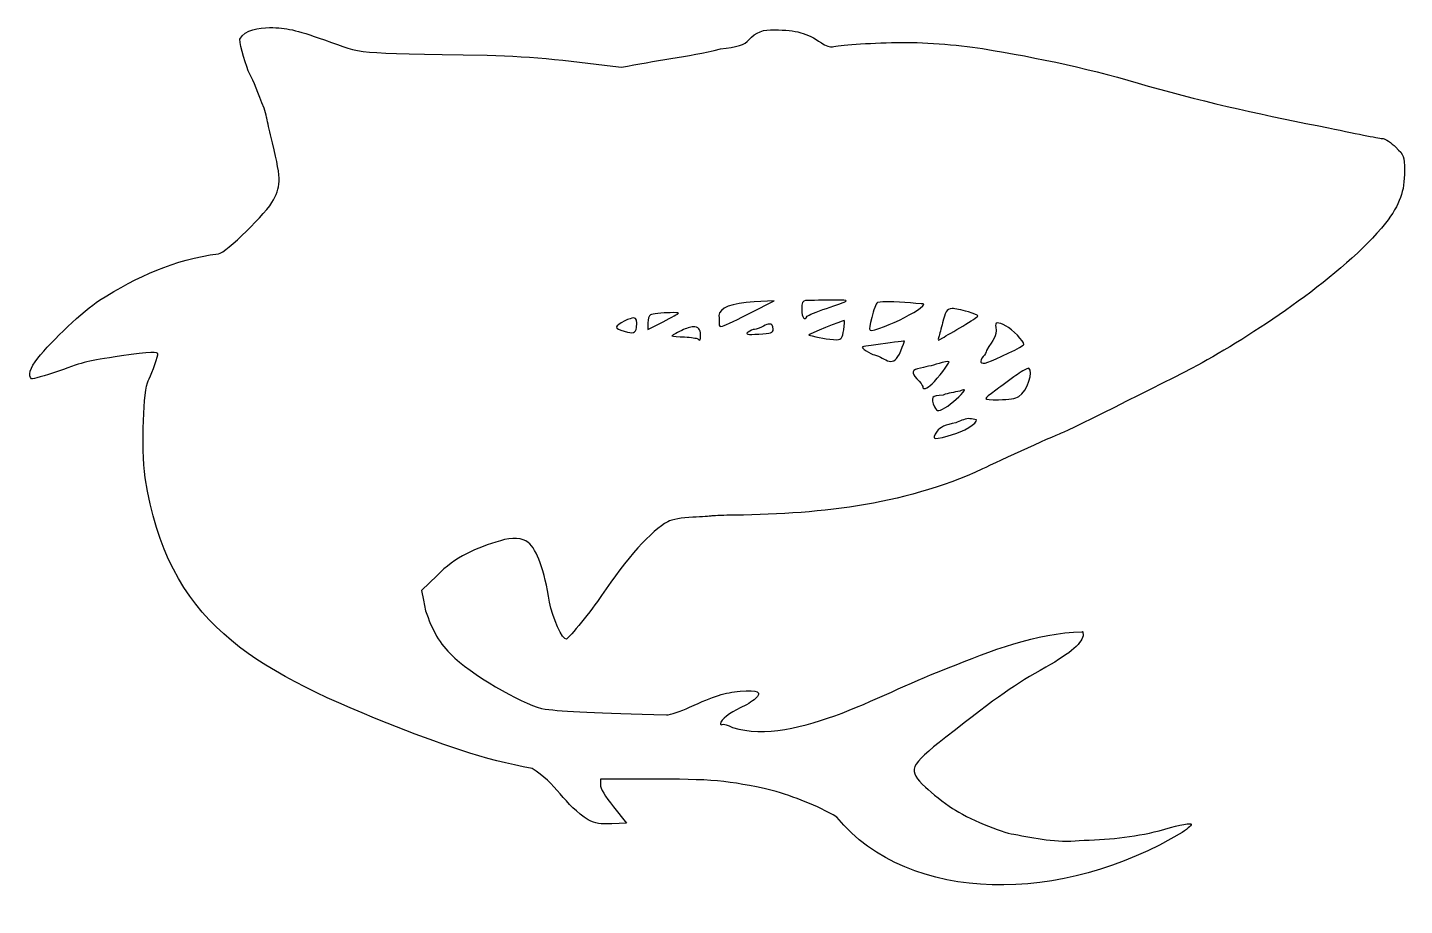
# Model space of a CAD drawing. Header units: centimetres. Extents: x -8.1 to 8.5, y -13.9 to 9.1.
# Drawn here: x -8.06 to 8.5, y -1.48 to 9.08 of the extents above; entities that cross this region are included whole.
import ezdxf

# ---------------------------------------------------------------- set-up
doc = ezdxf.new("R2010")
doc.units = ezdxf.units.CM
doc.header["$MEASUREMENT"] = 0
doc.layers.add('Layer 1', color=7, linetype='Continuous')

msp = doc.modelspace()

# ---------------------------------------------------------------- linework, layer by layer
at = {"layer": 'Layer 1'}
for points, knots in [([(-5.50541, 8.93531), (-5.50286, 8.8537), (-5.43104, 8.60166), (-5.38552, 8.51445), (-5.38552, 8.51445), (-5.34349, 8.43392), (-5.28295, 8.28829), (-5.21437, 8.10435), (-5.21437, 8.10435), (-5.20352, 8.07524), (-5.19004, 8.02762), (-5.1846, 7.99852), (-5.1846, 7.99852), (-5.17916, 7.96941), (-5.15769, 7.87416), (-5.13665, 7.78685), (-5.13665, 7.78685), (-5.00612, 7.2453), (-5.00383, 7.19504), (-5.10027, 7.00219), (-5.10027, 7.00219), (-5.17461, 6.85353), (-5.67663, 6.36269), (-5.76173, 6.35562), (-5.76173, 6.35562), (-6.30762, 6.28113), (-6.72116, 6.08856), (-7.19544, 5.79503), (-7.19544, 5.79503), (-7.3848, 5.67028), (-7.76775, 5.31042), (-7.93627, 5.09885), (-7.93627, 5.09885), (-8.02967, 4.98158), (-8.0593, 4.88218), (-8.00986, 4.85163), (-8.00986, 4.85163), (-7.99688, 4.84361), (-7.85213, 4.88519), (-7.68822, 4.9434), (-7.68822, 4.9434), (-7.34932, 5.06378), (-7.36345, 5.06013), (-6.93003, 5.12531), (-6.93003, 5.12531), (-6.58524, 5.17716), (-6.48237, 5.1807), (-6.49181, 5.14019), (-6.49181, 5.14019), (-6.50726, 5.07389), (-6.58164, 4.87131), (-6.60674, 4.82765), (-6.60674, 4.82765), (-6.66715, 4.72256), (-6.68983, 4.04021), (-6.6456, 3.65935), (-6.6456, 3.65935), (-6.37124, 1.92986), (-5.36833, 1.36583), (-3.73353, 0.70924), (-3.73353, 0.70924), (-3.12603, 0.46739), (-2.55487, 0.26296), (-1.99059, 0.16354), (-1.99059, 0.16354), (-1.71287, -0.00136), (-1.59126, -0.28221), (-1.31507, -0.4541), (-1.31507, -0.4541), (-1.22864, -0.49819), (-1.16669, -0.50816), (-1.02982, -0.50205), (-1.02982, -0.50205), (-1.02982, -0.50205), (-0.85536, -0.49461), (-0.85536, -0.49461), (-0.85536, -0.49461), (-0.85536, -0.49461), (-1.01245, -0.29617), (-1.01245, -0.29617), (-1.01245, -0.29617), (-1.11172, -0.17079), (-1.16932, -0.07339), (-1.16872, -0.03159), (-1.16872, -0.03159), (-1.16872, -0.03159), (-1.16707, 0.03456), (-1.16707, 0.03456), (-1.16707, 0.03456), (-1.16707, 0.03456), (-0.59077, 0.03538), (-0.59077, 0.03538), (-0.59077, 0.03538), (0.17455, 0.03676), (0.359, 0.02058), (0.89668, -0.09939), (0.89668, -0.09939), (1.16597, -0.17939), (1.43412, -0.27679), (1.67555, -0.42268), (1.67555, -0.42268), (2.54932, -1.48417), (4.40122, -1.46917), (5.82785, -0.6054), (5.82785, -0.6054), (5.90826, -0.55405), (5.95496, -0.50942), (5.93534, -0.50288), (5.93534, -0.50288), (5.90309, -0.49213), (5.74307, -0.52697), (5.55335, -0.58556), (5.55335, -0.58556), (5.23745, -0.66465), (4.91603, -0.69464), (4.59092, -0.70132), (4.59092, -0.70132), (4.32079, -0.73563), (4.06456, -0.67123), (3.80296, -0.62773), (3.80296, -0.62773), (3.65416, -0.60737), (3.24809, -0.43561), (3.06626, -0.31602), (3.06626, -0.31602), (2.9644, -0.24902), (2.81855, -0.13459), (2.74215, -0.06218), (2.74215, -0.06218), (2.52316, 0.14535), (2.54166, 0.19052), (2.98689, 0.53975), (2.98689, 0.53975), (3.62926, 1.04359), (3.80909, 1.1696), (4.19074, 1.38311), (4.19074, 1.38311), (4.4894, 1.55018), (4.64139, 1.68367), (4.63805, 1.77585), (4.63805, 1.77585), (4.6369, 1.80755), (4.63118, 1.82168), (4.62482, 1.80644), (4.62482, 1.80644), (4.07343, 1.79703), (3.52365, 1.57586), (3.01335, 1.37236), (3.01335, 1.37236), (2.29869, 1.11708), (1.19059, 0.42114), (0.42208, 0.65633), (0.42208, 0.65633), (0.3651, 0.68421), (0.30855, 0.70104), (0.29641, 0.69353), (0.29641, 0.69353), (0.28427, 0.68603), (0.27491, 0.69058), (0.27491, 0.70346), (0.27491, 0.70346), (0.27491, 0.74555), (0.39187, 0.83831), (0.51303, 0.89197), (0.51303, 0.89197), (0.57834, 0.9209), (0.65994, 0.97005), (0.69411, 1.00194), (0.69411, 1.00194), (0.78126, 1.08328), (0.72784, 1.10989), (0.51303, 1.09206), (0.51303, 1.09206), (0.32434, 1.07641), (0.20386, 1.0385), (-0.09551, 0.89941), (-0.09551, 0.89941), (-0.20465, 0.84871), (-0.32966, 0.80814), (-0.37332, 0.80929), (-0.37332, 0.80929), (-1.20538, 0.83121), (-1.61103, 0.84987), (-1.83266, 0.87709), (-1.83266, 0.87709), (-2.04199, 0.9028), (-2.63841, 1.24013), (-2.92076, 1.49225), (-2.92076, 1.49225), (-3.07425, 1.6293), (-3.18143, 1.79742), (-3.25645, 2.01893), (-3.25645, 2.01893), (-3.27866, 2.07319), (-3.28638, 2.13112), (-3.29697, 2.18843), (-3.29697, 2.18843), (-3.29697, 2.18843), (-3.31846, 2.30501), (-3.31846, 2.30501), (-3.31846, 2.30501), (-3.31846, 2.30501), (-3.13243, 2.48609), (-3.13243, 2.48609), (-3.13243, 2.48609), (-2.92175, 2.70566), (-2.65519, 2.82032), (-2.37175, 2.90363), (-2.37175, 2.90363), (-2.23584, 2.94467), (-2.10112, 2.93663), (-2.03689, 2.88296), (-2.03689, 2.88296), (-1.92874, 2.7926), (-1.8435, 2.55477), (-1.77892, 2.16445), (-1.77892, 2.16445), (-1.74827, 1.97917), (-1.62293, 1.70268), (-1.578, 1.72045), (-1.578, 1.72045), (-1.54187, 1.73474), (-1.27139, 2.06911), (-1.15467, 2.24383), (-1.15467, 2.24383), (-0.86089, 2.68356), (-0.54692, 3.03397), (-0.35926, 3.13101), (-0.35926, 3.13101), (-0.30304, 3.16008), (-0.19183, 3.18057), (-0.05747, 3.18641), (-0.05747, 3.18641), (0.05955, 3.19149), (0.15585, 3.19699), (0.15585, 3.19881), (0.15585, 3.19881), (0.15585, 3.20062), (0.24514, 3.20542), (0.35428, 3.20956), (0.35428, 3.20956), (1.4208, 3.21938), (2.44766, 3.31329), (3.42758, 3.76601), (3.42758, 3.76601), (3.61103, 3.85583), (4.37188, 4.20174), (4.38587, 4.20174), (4.38587, 4.20174), (4.41199, 4.20174), (5.86683, 4.92923), (6.06928, 5.04345), (6.06928, 5.04345), (6.727, 5.40867), (7.76015, 6.09003), (8.27525, 6.72107), (8.27525, 6.72107), (8.45112, 6.95521), (8.50345, 7.09956), (8.50345, 7.35442), (8.50345, 7.35442), (8.50345, 7.53004), (8.50002, 7.53857), (8.4001, 7.63554), (8.4001, 7.63554), (8.34345, 7.69052), (8.27499, 7.7376), (8.24796, 7.73972), (8.24796, 7.73972), (8.20773, 7.74287), (7.98499, 7.78637), (7.59064, 7.8687), (7.59064, 7.8687), (6.86608, 8.01227), (6.14191, 8.16536), (5.42105, 8.37141), (5.42105, 8.37141), (4.76798, 8.56905), (4.10239, 8.71385), (3.42924, 8.82203), (3.42924, 8.82203), (3.11317, 8.87176), (2.69258, 8.90211), (2.40067, 8.89645), (2.40067, 8.89645), (2.04734, 8.88959), (1.6979, 8.86576), (1.6218, 8.84353), (1.6218, 8.84353), (1.59871, 8.83678), (1.53917, 8.85881), (1.48951, 8.89231), (1.48951, 8.89231), (1.31168, 9.01227), (1.19281, 9.04488), (0.92396, 9.04858), (0.92396, 9.04858), (0.79467, 9.05718), (0.70097, 9.01942), (0.61639, 8.92786), (0.61639, 8.92786), (0.57179, 8.87117), (0.47283, 8.83931), (0.27491, 8.8179), (0.27491, 8.8179), (-0.11786, 8.72309), (-0.52006, 8.67854), (-0.91572, 8.59796), (-0.91572, 8.59796), (-1.46085, 8.66792), (-1.97535, 8.73114), (-2.52967, 8.74266), (-2.52967, 8.74266), (-4.19094, 8.772), (-3.99521, 8.75404), (-4.48759, 8.92621), (-4.48759, 8.92621), (-4.85157, 9.05349), (-4.92884, 9.07055), (-5.14988, 9.07587), (-5.14988, 9.07587), (-5.27009, 9.07178), (-5.44794, 9.05736), (-5.50541, 8.93531)], [0, 0, 0, 0, 0.01219512, 0.01219512, 0.01219512, 0.01219512, 0.02439024, 0.02439024, 0.02439024, 0.02439024, 0.03658537, 0.03658537, 0.03658537, 0.03658537, 0.04878049, 0.04878049, 0.04878049, 0.04878049, 0.06097561, 0.06097561, 0.06097561, 0.06097561, 0.07317073, 0.07317073, 0.07317073, 0.07317073, 0.08536585, 0.08536585, 0.08536585, 0.08536585, 0.09756098, 0.09756098, 0.09756098, 0.09756098, 0.1097561, 0.1097561, 0.1097561, 0.1097561, 0.12195122, 0.12195122, 0.12195122, 0.12195122, 0.13414634, 0.13414634, 0.13414634, 0.13414634, 0.14634146, 0.14634146, 0.14634146, 0.14634146, 0.15853659, 0.15853659, 0.15853659, 0.15853659, 0.17073171, 0.17073171, 0.17073171, 0.17073171, 0.18292683, 0.18292683, 0.18292683, 0.18292683, 0.19512195, 0.19512195, 0.19512195, 0.19512195, 0.20731707, 0.20731707, 0.20731707, 0.20731707, 0.2195122, 0.2195122, 0.2195122, 0.2195122, 0.23170732, 0.23170732, 0.23170732, 0.23170732, 0.24390244, 0.24390244, 0.24390244, 0.24390244, 0.25609756, 0.25609756, 0.25609756, 0.25609756, 0.26829268, 0.26829268, 0.26829268, 0.26829268, 0.2804878, 0.2804878, 0.2804878, 0.2804878, 0.29268293, 0.29268293, 0.29268293, 0.29268293, 0.30487805, 0.30487805, 0.30487805, 0.30487805, 0.31707317, 0.31707317, 0.31707317, 0.31707317, 0.32926829, 0.32926829, 0.32926829, 0.32926829, 0.34146341, 0.34146341, 0.34146341, 0.34146341, 0.35365854, 0.35365854, 0.35365854, 0.35365854, 0.36585366, 0.36585366, 0.36585366, 0.36585366, 0.37804878, 0.37804878, 0.37804878, 0.37804878, 0.3902439, 0.3902439, 0.3902439, 0.3902439, 0.40243902, 0.40243902, 0.40243902, 0.40243902, 0.41463415, 0.41463415, 0.41463415, 0.41463415, 0.42682927, 0.42682927, 0.42682927, 0.42682927, 0.43902439, 0.43902439, 0.43902439, 0.43902439, 0.45121951, 0.45121951, 0.45121951, 0.45121951, 0.46341463, 0.46341463, 0.46341463, 0.46341463, 0.47560976, 0.47560976, 0.47560976, 0.47560976, 0.48780488, 0.48780488, 0.48780488, 0.48780488, 0.5, 0.5, 0.5, 0.5, 0.51219512, 0.51219512, 0.51219512, 0.51219512, 0.52439024, 0.52439024, 0.52439024, 0.52439024, 0.53658537, 0.53658537, 0.53658537, 0.53658537, 0.54878049, 0.54878049, 0.54878049, 0.54878049, 0.56097561, 0.56097561, 0.56097561, 0.56097561, 0.57317073, 0.57317073, 0.57317073, 0.57317073, 0.58536585, 0.58536585, 0.58536585, 0.58536585, 0.59756098, 0.59756098, 0.59756098, 0.59756098, 0.6097561, 0.6097561, 0.6097561, 0.6097561, 0.62195122, 0.62195122, 0.62195122, 0.62195122, 0.63414634, 0.63414634, 0.63414634, 0.63414634, 0.64634146, 0.64634146, 0.64634146, 0.64634146, 0.65853659, 0.65853659, 0.65853659, 0.65853659, 0.67073171, 0.67073171, 0.67073171, 0.67073171, 0.68292683, 0.68292683, 0.68292683, 0.68292683, 0.69512195, 0.69512195, 0.69512195, 0.69512195, 0.70731707, 0.70731707, 0.70731707, 0.70731707, 0.7195122, 0.7195122, 0.7195122, 0.7195122, 0.73170732, 0.73170732, 0.73170732, 0.73170732, 0.74390244, 0.74390244, 0.74390244, 0.74390244, 0.75609756, 0.75609756, 0.75609756, 0.75609756, 0.76829268, 0.76829268, 0.76829268, 0.76829268, 0.7804878, 0.7804878, 0.7804878, 0.7804878, 0.79268293, 0.79268293, 0.79268293, 0.79268293, 0.80487805, 0.80487805, 0.80487805, 0.80487805, 0.81707317, 0.81707317, 0.81707317, 0.81707317, 0.82926829, 0.82926829, 0.82926829, 0.82926829, 0.84146341, 0.84146341, 0.84146341, 0.84146341, 0.85365854, 0.85365854, 0.85365854, 0.85365854, 0.86585366, 0.86585366, 0.86585366, 0.86585366, 0.87804878, 0.87804878, 0.87804878, 0.87804878, 0.8902439, 0.8902439, 0.8902439, 0.8902439, 0.90243902, 0.90243902, 0.90243902, 0.90243902, 0.91463415, 0.91463415, 0.91463415, 0.91463415, 0.92682927, 0.92682927, 0.92682927, 0.92682927, 0.93902439, 0.93902439, 0.93902439, 0.93902439, 0.95121951, 0.95121951, 0.95121951, 0.95121951, 0.96341463, 0.96341463, 0.96341463, 0.96341463, 0.97560976, 0.97560976, 0.97560976, 0.97560976, 1, 1, 1, 1]), ([(1.66066, 5.79834), (1.74799, 5.79753), (1.79657, 5.79371), (1.78882, 5.78676), (1.78882, 5.78676), (1.7783, 5.77733), (1.67143, 5.73763), (1.55152, 5.69829), (1.55152, 5.69829), (1.43162, 5.65896), (1.32665, 5.61579), (1.31836, 5.60238), (1.31836, 5.60238), (1.28391, 5.54665), (1.25387, 5.58442), (1.25387, 5.68341), (1.25387, 5.68341), (1.25387, 5.76589), (1.26409, 5.78951), (1.30017, 5.7909), (1.30017, 5.7909), (1.44737, 5.79656), (1.57334, 5.79915), (1.66066, 5.79834)], [0, 0, 0, 0, 0.14285714, 0.14285714, 0.14285714, 0.14285714, 0.28571429, 0.28571429, 0.28571429, 0.28571429, 0.42857143, 0.42857143, 0.42857143, 0.42857143, 0.57142857, 0.57142857, 0.57142857, 0.57142857, 0.71428571, 0.71428571, 0.71428571, 0.71428571, 1, 1, 1, 1]), ([(-0.32784, 5.6462), (-0.27184, 5.6479), (-0.2278, 5.64592), (-0.2278, 5.63959), (-0.2278, 5.63959), (-0.2278, 5.63485), (-0.31114, 5.58919), (-0.41301, 5.53789), (-0.41301, 5.53789), (-0.41301, 5.53789), (-0.59822, 5.44446), (-0.59822, 5.44446), (-0.59822, 5.44446), (-0.59822, 5.44446), (-0.59822, 5.52301), (-0.59822, 5.52301), (-0.59822, 5.52301), (-0.59822, 5.56599), (-0.58451, 5.60931), (-0.56762, 5.61975), (-0.56762, 5.61975), (-0.54877, 5.6314), (-0.42119, 5.64337), (-0.32784, 5.6462)], [0, 0, 0, 0, 0.14285714, 0.14285714, 0.14285714, 0.14285714, 0.28571429, 0.28571429, 0.28571429, 0.28571429, 0.42857143, 0.42857143, 0.42857143, 0.42857143, 0.57142857, 0.57142857, 0.57142857, 0.57142857, 0.71428571, 0.71428571, 0.71428571, 0.71428571, 1, 1, 1, 1]), ([(0.92314, 5.79007), (0.92314, 5.79007), (0.64533, 5.64786), (0.64533, 5.64786), (0.64533, 5.64786), (0.49253, 5.56971), (0.33763, 5.49644), (0.30137, 5.48497), (0.30137, 5.48497), (0.23597, 5.45805), (0.26976, 5.54528), (0.25507, 5.61065), (0.25507, 5.61065), (0.26501, 5.70462), (0.40598, 5.75972), (0.68088, 5.77602), (0.68088, 5.77602), (0.68088, 5.77602), (0.92314, 5.79007), (0.92314, 5.79007)], [0, 0, 0, 0, 0.16666667, 0.16666667, 0.16666667, 0.16666667, 0.33333333, 0.33333333, 0.33333333, 0.33333333, 0.5, 0.5, 0.5, 0.5, 0.66666667, 0.66666667, 0.66666667, 0.66666667, 1, 1, 1, 1]), ([(2.69171, 5.75369), (2.73498, 5.75187), (2.73325, 5.74595), (2.67848, 5.7016), (2.67848, 5.7016), (2.60314, 5.6406), (2.39353, 5.53261), (2.24771, 5.48001), (2.24771, 5.48001), (2.04322, 5.40625), (2.04897, 5.4025), (2.09475, 5.58667), (2.09475, 5.58667), (2.11705, 5.67642), (2.14842, 5.75808), (2.1642, 5.76857), (2.1642, 5.76857), (2.33805, 5.79173), (2.51702, 5.76328), (2.69171, 5.75369)], [0, 0, 0, 0, 0.16666667, 0.16666667, 0.16666667, 0.16666667, 0.33333333, 0.33333333, 0.33333333, 0.33333333, 0.5, 0.5, 0.5, 0.5, 0.66666667, 0.66666667, 0.66666667, 0.66666667, 1, 1, 1, 1]), ([(3.06213, 5.69499), (3.10307, 5.69582), (3.16389, 5.68027), (3.25809, 5.65447), (3.25809, 5.65447), (3.31993, 5.63753), (3.37053, 5.61615), (3.37053, 5.60652), (3.37053, 5.60652), (3.37053, 5.59688), (3.29017, 5.54256), (3.19194, 5.4858), (3.19194, 5.4858), (3.09371, 5.42905), (2.98433, 5.36471), (2.94968, 5.34276), (2.94968, 5.34276), (2.89068, 5.30538), (2.88756, 5.30599), (2.90173, 5.35434), (2.90173, 5.35434), (2.91004, 5.38273), (2.93119, 5.45918), (2.94803, 5.52466), (2.94803, 5.52466), (2.97937, 5.64652), (2.99389, 5.6936), (3.06213, 5.69499)], [0, 0, 0, 0, 0.125, 0.125, 0.125, 0.125, 0.25, 0.25, 0.25, 0.25, 0.375, 0.375, 0.375, 0.375, 0.5, 0.5, 0.5, 0.5, 0.625, 0.625, 0.625, 0.625, 0.75, 0.75, 0.75, 0.75, 1, 1, 1, 1]), ([(-0.76937, 5.58254), (-0.73123, 5.58224), (-0.7241, 5.54677), (-0.73547, 5.46926), (-0.73547, 5.46926), (-0.74593, 5.3979), (-0.77063, 5.39015), (-0.88182, 5.42214), (-0.88182, 5.42214), (-1.00731, 5.45823), (-1.00582, 5.48313), (-0.87437, 5.54699), (-0.87437, 5.54699), (-0.82615, 5.57041), (-0.79225, 5.58272), (-0.76937, 5.58254)], [0, 0, 0, 0, 0.2, 0.2, 0.2, 0.2, 0.4, 0.4, 0.4, 0.4, 0.6, 0.6, 0.6, 0.6, 1, 1, 1, 1]), ([(-0.05251, 5.47505), (0.00662, 5.47767), (0.03678, 5.44544), (0.03678, 5.37831), (0.03678, 5.37831), (0.03678, 5.31028), (0.03056, 5.30186), (0.00206, 5.33036), (0.00206, 5.33036), (-0.00733, 5.33975), (-0.07833, 5.35064), (-0.15504, 5.35434), (-0.15504, 5.35434), (-0.23175, 5.35803), (-0.2999, 5.3633), (-0.30717, 5.36591), (-0.30717, 5.36591), (-0.31445, 5.36852), (-0.26233, 5.39854), (-0.19059, 5.43288), (-0.19059, 5.43288), (-0.13453, 5.45973), (-0.08799, 5.47348), (-0.05251, 5.47505)], [0, 0, 0, 0, 0.14285714, 0.14285714, 0.14285714, 0.14285714, 0.28571429, 0.28571429, 0.28571429, 0.28571429, 0.42857143, 0.42857143, 0.42857143, 0.42857143, 0.57142857, 0.57142857, 0.57142857, 0.57142857, 0.71428571, 0.71428571, 0.71428571, 0.71428571, 1, 1, 1, 1]), ([(0.86609, 5.50978), (0.89636, 5.51111), (0.90991, 5.49028), (0.90991, 5.44611), (0.90991, 5.44611), (0.90991, 5.40421), (0.88442, 5.39581), (0.7371, 5.38824), (0.7371, 5.38824), (0.59384, 5.38087), (0.5721, 5.38476), (0.60977, 5.41221), (0.60977, 5.41221), (0.63473, 5.4304), (0.66928, 5.44529), (0.68667, 5.44529), (0.68667, 5.44529), (0.70405, 5.44529), (0.75186, 5.46306), (0.7925, 5.48415), (0.7925, 5.48415), (0.82407, 5.50052), (0.84792, 5.50898), (0.86609, 5.50978)], [0, 0, 0, 0, 0.14285714, 0.14285714, 0.14285714, 0.14285714, 0.28571429, 0.28571429, 0.28571429, 0.28571429, 0.42857143, 0.42857143, 0.42857143, 0.42857143, 0.57142857, 0.57142857, 0.57142857, 0.57142857, 0.71428571, 0.71428571, 0.71428571, 0.71428571, 1, 1, 1, 1]), ([(1.76319, 5.55112), (1.76854, 5.55112), (1.76648, 5.50052), (1.75823, 5.43867), (1.75823, 5.43867), (1.74543, 5.34276), (1.73281, 5.32546), (1.67555, 5.31878), (1.67555, 5.31878), (1.56494, 5.32527), (1.44745, 5.34736), (1.33903, 5.37749), (1.33903, 5.37749), (1.33253, 5.38395), (1.7409, 5.55112), (1.76319, 5.55112)], [0, 0, 0, 0, 0.2, 0.2, 0.2, 0.2, 0.4, 0.4, 0.4, 0.4, 0.6, 0.6, 0.6, 0.6, 1, 1, 1, 1]), ([(3.60618, 5.52301), (3.62608, 5.52531), (3.66056, 5.51241), (3.71201, 5.4858), (3.71201, 5.4858), (3.78535, 5.44788), (3.92778, 5.30029), (3.92451, 5.26504), (3.92451, 5.26504), (3.92359, 5.25524), (3.84323, 5.20858), (3.74591, 5.16169), (3.74591, 5.16169), (3.49834, 5.04238), (3.42832, 5.01944), (3.40939, 5.05006), (3.40939, 5.05006), (3.40068, 5.06417), (3.41227, 5.09428), (3.43503, 5.11704), (3.43503, 5.11704), (3.45778, 5.13979), (3.47637, 5.17224), (3.47637, 5.1898), (3.47637, 5.1898), (3.55919, 5.3368), (3.59992, 5.34886), (3.58964, 5.47174), (3.58964, 5.47174), (3.58138, 5.50334), (3.58628, 5.52071), (3.60618, 5.52301)], [0, 0, 0, 0, 0.11111111, 0.11111111, 0.11111111, 0.11111111, 0.22222222, 0.22222222, 0.22222222, 0.22222222, 0.33333333, 0.33333333, 0.33333333, 0.33333333, 0.44444444, 0.44444444, 0.44444444, 0.44444444, 0.55555556, 0.55555556, 0.55555556, 0.55555556, 0.66666667, 0.66666667, 0.66666667, 0.66666667, 0.77777778, 0.77777778, 0.77777778, 0.77777778, 1, 1, 1, 1]), ([(2.47674, 5.30307), (2.48393, 5.30356), (2.48853, 5.30358), (2.48914, 5.30307), (2.48914, 5.30307), (2.49192, 5.30076), (2.4712, 5.24799), (2.44367, 5.18649), (2.44367, 5.18649), (2.35872, 4.96247), (2.26168, 5.09682), (2.12732, 5.1409), (2.12732, 5.1409), (2.08789, 5.1409), (1.95015, 5.23194), (1.98809, 5.2361), (1.98809, 5.2361), (1.999, 5.2373), (2.04365, 5.24406), (2.0873, 5.25098), (2.0873, 5.25098), (2.22983, 5.27358), (2.42642, 5.29963), (2.47674, 5.30307)], [0, 0, 0, 0, 0.14285714, 0.14285714, 0.14285714, 0.14285714, 0.28571429, 0.28571429, 0.28571429, 0.28571429, 0.42857143, 0.42857143, 0.42857143, 0.42857143, 0.57142857, 0.57142857, 0.57142857, 0.57142857, 0.71428571, 0.71428571, 0.71428571, 0.71428571, 1, 1, 1, 1]), ([(3.02658, 5.05585), (3.02658, 5.032), (2.89146, 4.85712), (2.82152, 4.79044), (2.82152, 4.79044), (2.75595, 4.72792), (2.70908, 4.71397), (2.70908, 4.75654), (2.70908, 4.75654), (2.70908, 4.77043), (2.67779, 4.81263), (2.63962, 4.8508), (2.63962, 4.8508), (2.56517, 4.92525), (2.57605, 4.95811), (2.68262, 4.97978), (2.68262, 4.97978), (2.7753, 4.99864), (2.84109, 5.01495), (2.94059, 5.0451), (2.94059, 5.0451), (2.96819, 5.05789), (3.0006, 5.05813), (3.02658, 5.05585)], [0, 0, 0, 0, 0.14285714, 0.14285714, 0.14285714, 0.14285714, 0.28571429, 0.28571429, 0.28571429, 0.28571429, 0.42857143, 0.42857143, 0.42857143, 0.42857143, 0.57142857, 0.57142857, 0.57142857, 0.57142857, 0.71428571, 0.71428571, 0.71428571, 0.71428571, 1, 1, 1, 1]), ([(3.98486, 4.97896), (4.0475, 4.94024), (3.96618, 4.7092), (3.86497, 4.63831), (3.86497, 4.63831), (3.82695, 4.61168), (3.74597, 4.59889), (3.62189, 4.59945), (3.62189, 4.59945), (3.42265, 4.60035), (3.42458, 4.59495), (3.58882, 4.71437), (3.58882, 4.71437), (3.62133, 4.73801), (3.71925, 4.80962), (3.80627, 4.87395), (3.80627, 4.87395), (3.86262, 4.91261), (3.9189, 4.96069), (3.98486, 4.97896)], [0, 0, 0, 0, 0.16666667, 0.16666667, 0.16666667, 0.16666667, 0.33333333, 0.33333333, 0.33333333, 0.33333333, 0.5, 0.5, 0.5, 0.5, 0.66666667, 0.66666667, 0.66666667, 0.66666667, 1, 1, 1, 1]), ([(3.21178, 4.71768), (3.21178, 4.69294), (3.09942, 4.58507), (3.00921, 4.52338), (3.00921, 4.52338), (2.90807, 4.45421), (2.87923, 4.45229), (2.85212, 4.51263), (2.85212, 4.51263), (2.80048, 4.62756), (2.81647, 4.65003), (2.95299, 4.65402), (2.95299, 4.65402), (3.01722, 4.68419), (3.08718, 4.68484), (3.15639, 4.70363), (3.15639, 4.70363), (3.17231, 4.71865), (3.19674, 4.71648), (3.21178, 4.71768)], [0, 0, 0, 0, 0.16666667, 0.16666667, 0.16666667, 0.16666667, 0.33333333, 0.33333333, 0.33333333, 0.33333333, 0.5, 0.5, 0.5, 0.5, 0.66666667, 0.66666667, 0.66666667, 0.66666667, 1, 1, 1, 1]), ([(3.25809, 4.37207), (3.27628, 4.36929), (3.31199, 4.36532), (3.33746, 4.36297), (3.33746, 4.36297), (3.41059, 4.35625), (3.25022, 4.2378), (3.10678, 4.19265), (3.10678, 4.19265), (2.83431, 4.10689), (2.80439, 4.11131), (2.88105, 4.22076), (2.88105, 4.22076), (2.9135, 4.26708), (2.98382, 4.29836), (3.10595, 4.32081), (3.10595, 4.32081), (3.15646, 4.3433), (3.20274, 4.36552), (3.25809, 4.37207)], [0, 0, 0, 0, 0.16666667, 0.16666667, 0.16666667, 0.16666667, 0.33333333, 0.33333333, 0.33333333, 0.33333333, 0.5, 0.5, 0.5, 0.5, 0.66666667, 0.66666667, 0.66666667, 0.66666667, 1, 1, 1, 1])]:
    msp.add_open_spline(points, degree=3, knots=knots, dxfattribs=at)

doc.saveas('drawing.dxf')
